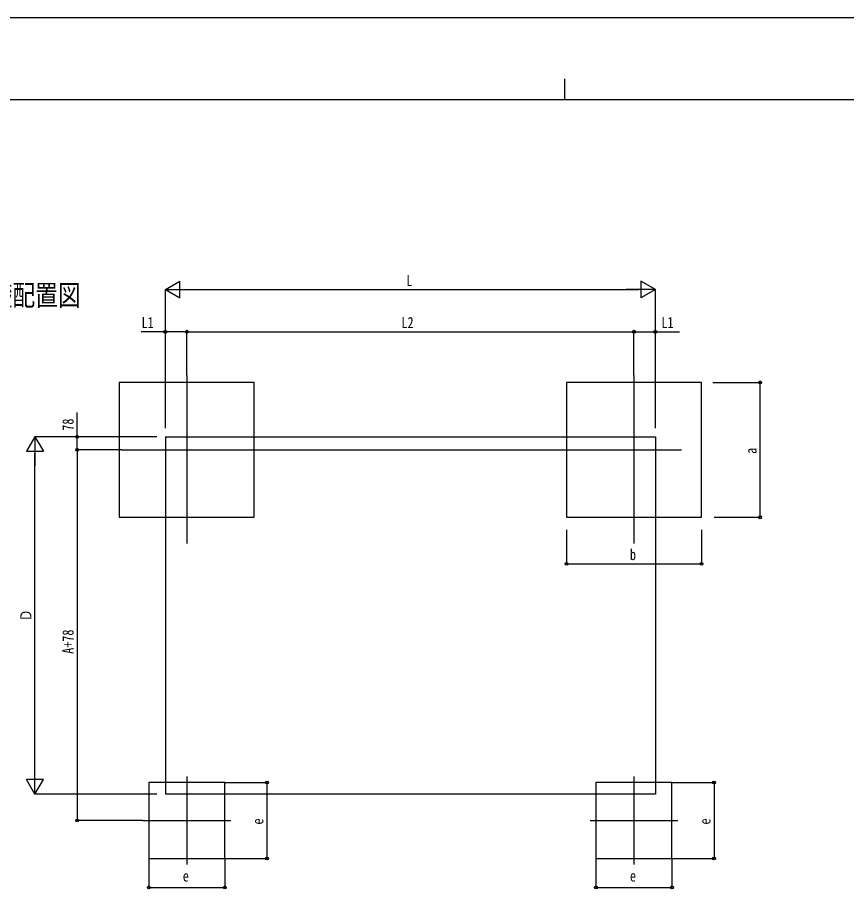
# Model space of a CAD drawing. Units: millimetres, scale not verified. Extents: x -10512 to 10512, y -7425 to 7425.
# Drawn here: x -3253 to 1658, y 2176 to 7425 of the extents above; entities that cross this region are included whole.
import ezdxf
from ezdxf.enums import TextEntityAlignment as Align

# ---------------------------------------------------------------- set-up
doc = ezdxf.new("R2010")
doc.units = ezdxf.units.MM
doc.header["$LTSCALE"] = 30
for name, color, linetype in [('0-2_USER1', 3, 'Continuous'), ('0-3_YKK_12', 2, 'Continuous'), ('0-5_YKK_A1', 4, 'Continuous'), ('0-6_YKK_D', 6, 'Continuous'), ('0-7_YKK_ZWAK', 7, 'Continuous')]:
    doc.layers.add(name, color=color, linetype=linetype)
doc.styles.add('ＭＳ ゴシック', font='')
doc.styles.get('ＭＳ ゴシック').set_extended_font_data('MS Gothic')

msp = doc.modelspace()

# ---------------------------------------------------------------- linework, layer by layer
at = {"layer": '0-3_YKK_12'}
for p, q in [((-2250.85, 5303.88), (-2250.85, 4308.71)), ((399.15, 5303.88), (399.15, 4308.71)), ((-2638.82, 4863.79), (680.29, 4863.79)), ((-2250.85, 2926.79), (-2250.85, 2406.79)), ((399.15, 2926.79), (399.15, 2406.79)), ((-2510.85, 2666.79), (-1990.85, 2666.79)), ((139.15, 2666.79), (659.15, 2666.79))]:
    msp.add_line(p, q, dxfattribs=at)
at = {"layer": '0-5_YKK_A1'}
for p, q in [((-2377.85, 4941.59), (526.15, 4941.59)), ((-2377.85, 4941.59), (-2377.85, 2823.21)), ((526.15, 4941.59), (526.15, 2823.21)), ((526.15, 2823.21), (-2377.85, 2823.21))]:
    msp.add_line(p, q, dxfattribs=at)
for points in [[(-2650.85, 4463.79), (-1850.85, 4463.79), (-1850.85, 5263.79), (-2650.85, 5263.79)], [(-0.85, 4463.79), (799.15, 4463.79), (799.15, 5263.79), (-0.85, 5263.79)], [(-2475.85, 2441.79), (-2025.85, 2441.79), (-2025.85, 2891.79), (-2475.85, 2891.79)], [(174.15, 2441.79), (624.15, 2441.79), (624.15, 2891.79), (174.15, 2891.79)]]:
    msp.add_lwpolyline(points, close=True, dxfattribs=at)
at = {"layer": '0-6_YKK_D'}
for p, q in [((-2377.85, 5813.79), (-2291.25, 5863.79)), ((-2291.25, 5763.79), (-2291.25, 5863.79)), ((526.15, 5813.79), (439.54, 5863.79)), ((439.54, 5863.79), (439.54, 5763.79)), ((-2377.85, 4991.59), (-2377.85, 5814.79)), ((-2377.85, 5813.79), (-2291.25, 5763.79)), ((-2377.85, 5813.79), (-2204.65, 5813.79)), ((-2277.85, 5813.79), (426.15, 5813.79)), ((526.15, 5813.79), (352.94, 5813.79)), ((526.15, 5813.79), (439.54, 5763.79)), ((526.15, 4991.59), (526.15, 5814.79)), ((-2377.85, 4991.59), (-2377.85, 5564.79)), ((-2250.85, 5303.88), (-2250.85, 5564.79)), ((-2250.85, 5303.88), (-2250.85, 5564.79)), ((-2250.85, 5563.79), (399.15, 5563.79)), ((399.15, 5303.88), (399.15, 5564.79)), ((399.15, 5303.88), (399.15, 5564.79)), ((526.15, 4991.59), (526.15, 5564.79)), ((866.3, 5263.79), (1148.25, 5263.79)), ((1147.25, 4463.79), (1147.25, 5263.79)), ((-3150.85, 4941.59), (-3200.85, 4854.99)), ((-2427.85, 4941.59), (-3151.85, 4941.59)), ((-3150.85, 4941.59), (-3100.85, 4854.99)), ((-3150.85, 4941.59), (-3150.85, 4768.39)), ((-2427.85, 4941.59), (-2901.85, 4941.59)), ((-3200.85, 4854.99), (-3100.85, 4854.99)), ((-3150.85, 2923.21), (-3150.85, 4841.59)), ((-2696.29, 4863.79), (-2901.85, 4863.79)), ((-2636.82, 4863.79), (-2901.85, 4863.79)), ((-2900.85, 4863.79), (-2900.85, 2666.79)), ((874.15, 4463.79), (1148.25, 4463.79)), ((-0.85, 4389.6), (-0.85, 4187.79)), ((799.15, 4389.78), (799.15, 4187.79)), ((-0.85, 4188.79), (799.15, 4188.79)), ((-3150.85, 2823.21), (-3150.85, 2996.42)), ((-3150.85, 2823.21), (-3200.85, 2909.82)), ((-3100.85, 2909.82), (-3200.85, 2909.82)), ((-3150.85, 2823.21), (-3100.85, 2909.82)), ((-2024.85, 2891.79), (-1774.85, 2891.79)), ((-1775.85, 2891.79), (-1775.85, 2441.79)), ((625.15, 2891.79), (875.15, 2891.79)), ((874.15, 2891.79), (874.15, 2441.79)), ((-2427.85, 2823.21), (-3151.85, 2823.21)), ((-2511.85, 2666.79), (-2901.85, 2666.79)), ((-2475.85, 2440.79), (-2475.85, 2269.34)), ((-2025.85, 2440.79), (-2025.85, 2269.34)), ((-2024.85, 2441.79), (-1774.85, 2441.79)), ((174.15, 2440.79), (174.15, 2269.34)), ((624.15, 2440.79), (624.15, 2269.34)), ((625.15, 2441.79), (875.15, 2441.79)), ((-2475.85, 2270.34), (-2025.85, 2270.34)), ((174.15, 2270.34), (624.15, 2270.34))]:
    msp.add_line(p, q, dxfattribs=at)
for points in [[(-2250.85, 5563.79), (-2377.85, 5563.79), (-2520.79, 5563.79)], [(399.15, 5563.79), (526.15, 5563.79), (669.08, 5563.79)], [(-2900.85, 4863.79), (-2900.85, 4941.59), (-2900.85, 5084.53)]]:
    msp.add_lwpolyline(points, dxfattribs=at)
for centre in [(-2377.85, 5563.79), (-2250.85, 5563.79), (-2250.85, 5563.79), (399.15, 5563.79), (399.15, 5563.79), (526.15, 5563.79), (1147.25, 5263.79), (-2900.85, 4941.59), (-2900.85, 4863.79), (-2900.85, 4863.79), (1147.25, 4463.79), (-0.85, 4188.79), (799.15, 4188.79), (-1775.85, 2891.79), (874.15, 2891.79), (-2900.85, 2666.79), (-1775.85, 2441.79), (874.15, 2441.79), (-2475.85, 2270.34), (-2025.85, 2270.34), (174.15, 2270.34), (624.15, 2270.34)]:
    msp.add_circle(centre, 8.5, dxfattribs=at)
at = {"layer": '0-7_YKK_ZWAK'}
for p, q in [((-12.45, 7062.5), (-12.45, 6937.5)), ((9737.55, 6937.5), (-9762.45, 6937.5))]:
    msp.add_line(p, q, dxfattribs=at)
msp.add_lwpolyline([(-10512.5, -7425), (10512.5, -7425), (10512.5, 7425), (-10512.5, 7425)], close=True, dxfattribs=at)

# ---------------------------------------------------------------- texts
at = {"layer": '0-2_USER1', "style": 'ＭＳ ゴシック', "width": 0.8}
msp.add_text('■基礎配置図', height=123.8, dxfattribs=at).set_placement((-3690.14, 5681.14), align=Align.BOTTOM_LEFT)
at = {"layer": '0-6_YKK_D', "style": 'ＭＳ ゴシック', "width": 0.8}
for s, p in [('L', (-949.85, 5814.79)), ('L1', (-2519.12, 5565.46)), ('L2', (-978.65, 5565.46)), ('L1', (561.81, 5565.46)), ('b', (375.15, 4190.13)), ('e', (-2274.85, 2285.34)), ('e', (375.15, 2285.34))]:
    msp.add_text(s, height=65.98, dxfattribs=at).set_placement(p, align=Align.BOTTOM_LEFT)
for s, p in [('78', (-2902.52, 4977.26)), ('a', (1145.59, 4839.79)), ('Ｄ', (-3151.85, 3846.4)), ('A+78', (-2902.52, 3654.89)), ('e', (-1777.52, 2642.79)), ('e', (872.48, 2642.79))]:
    msp.add_text(s, height=65.98, rotation=90, dxfattribs=at).set_placement(p, align=Align.BOTTOM_LEFT)

doc.saveas('drawing.dxf')
